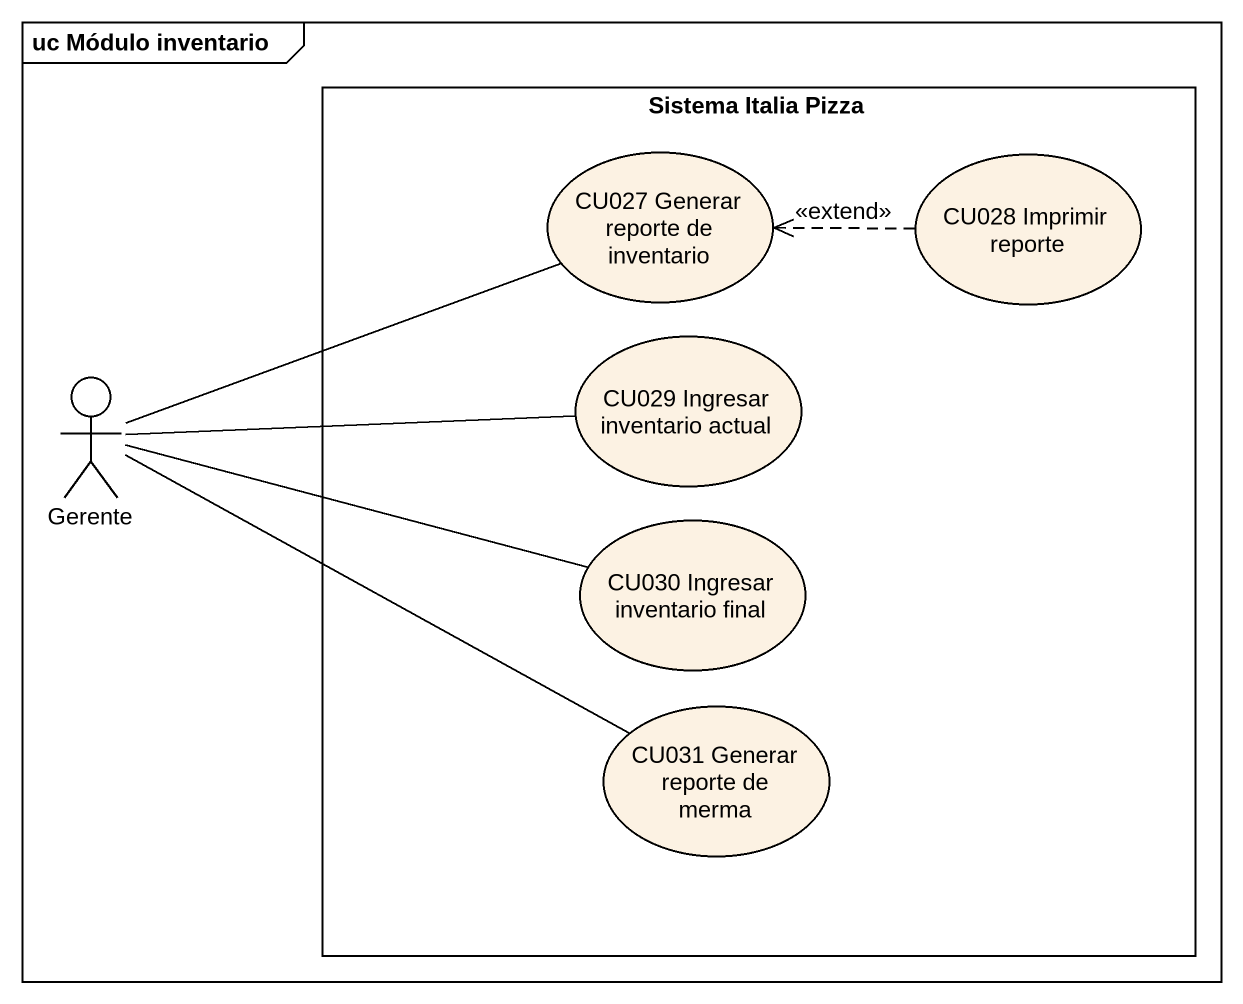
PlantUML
@startuml
mainframe uc Módulo inventario
rectangle "Sistema Italia Pizza" as Sistema_Italia_Pizza {
  usecase "CU027 Generar reporte de inventario" as CU027_Generar_reporte_de
  usecase "CU028 Imprimir reporte" as CU028_Imprimir_reporte
  usecase "CU029 Ingresar inventario actual" as CU029_Ingresar_inventario
  usecase "CU030 Ingresar inventario final" as CU030_Ingresar_inventario
  usecase "CU031 Generar reporte de merma" as CU031_Generar_reporte_de
}
actor Gerente
CU027_Generar_reporte_de -left- Gerente
CU028_Imprimir_reporte .left.> CU027_Generar_reporte_de : <<extend>>
CU029_Ingresar_inventario -left- Gerente
CU030_Ingresar_inventario -left- Gerente
CU031_Generar_reporte_de -left- Gerente
@enduml
